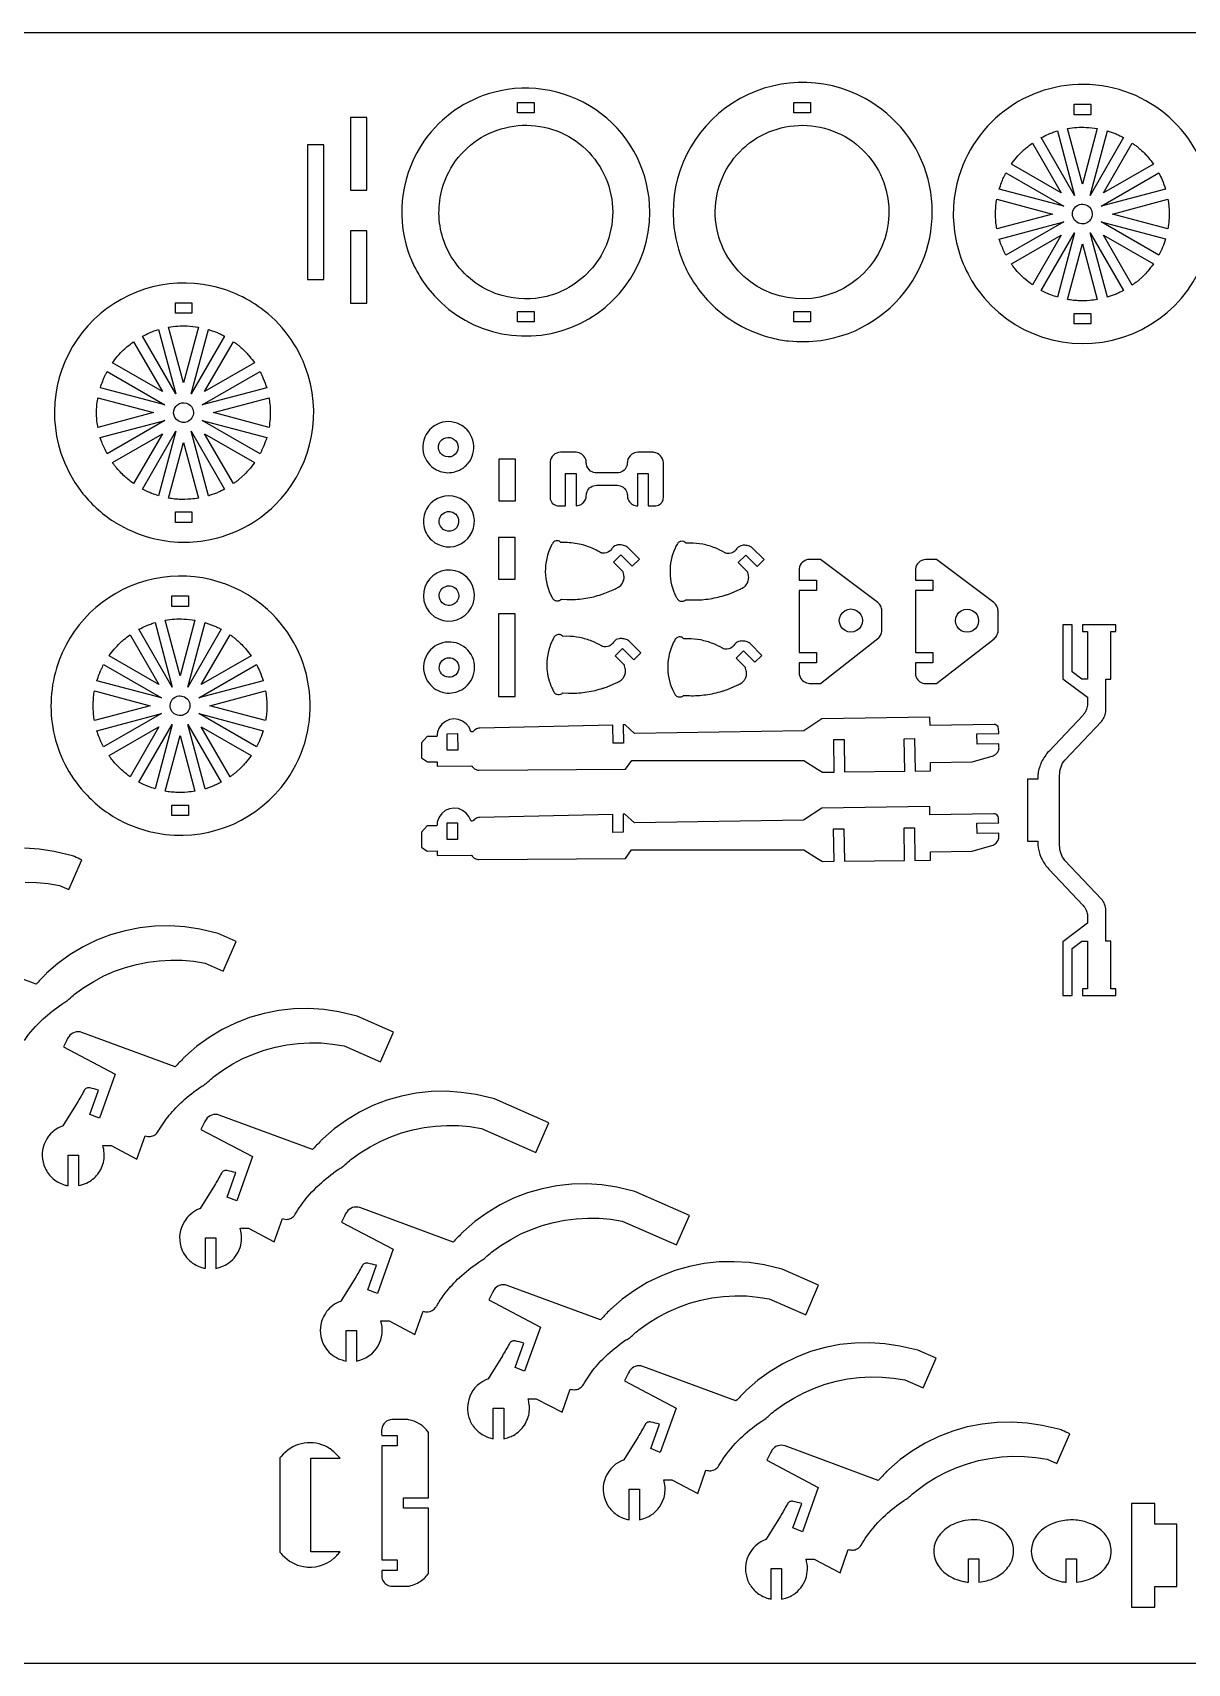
# Model space of a CAD drawing. Extents: x -1647 to 1833, y -1227 to 660.
# Drawn here: x -887 to 448, y -1227 to 660 of the extents above; entities that cross this region are included whole.
import ezdxf

# ---------------------------------------------------------------- set-up
doc = ezdxf.new("R2010")
doc.units = 0
doc.header["$MEASUREMENT"] = 0
doc.layers.get('0').update_dxf_attribs({"linetype": 'CONTINUOUS'})
doc.layers.add('SECTIONCUTEDGES', color=18, linetype='CONTINUOUS')

msp = doc.modelspace()

# ---------------------------------------------------------------- linework, layer by layer
msp.add_lwpolyline([(1833, -1226.6), (-1647.3, -1226.6), (-1647.3, 659.9), (1833, 659.9)], close=True)
at = {"layer": 'SECTIONCUTEDGES'}
for points in [[(-437.3, 374, 0.331784), (-276.3, 314.9, 0.331988), (-173.7, 452.3, 0.233331), (-229.9, 566.1, 0.233148), (-354.5, 590.8, 0.174605), (-434.1, 535.4, 0.237892), (-453.4, 407.5, 0.032676), (-446.5, 390.3, 0.03255)], [(-105.2, 348.6, 0.070963), (-72.1, 322.7, 0.069817), (-32.5, 306.7, 0.034745), (-13.2, 303.3, 0.061427), (24.1, 303.9, 0.222532), (130.4, 373.3, 0.429696), (75.1, 583.8, 0.275209), (-78, 578.4, 0.274744), (-146.4, 441.1, 0.086691), (-133.9, 391.3, 0.086412)], [(205.5, 362.5, 0.325322), (373.1, 307.5, 0.325497), (477, 450.1, 0.371858), (349, 598.4, 0.371962), (183.6, 493.5, 0.115164), (179.2, 425.4, 0.115322)], [(-399, 394.2, -0.080134), (-412.9, 422, -0.146264), (-413.7, 479.8, -0.425215), (-286.1, 547.9, -0.425051), (-222.8, 417.8, -0.087626), (-240.2, 387.9, -0.085811), (-267.2, 365.2, -0.071707), (-292.9, 354.8, -0.130273), (-344.6, 355.7, -0.084944), (-374.8, 370.1, -0.082952)], [(-83.5, 400.2, -0.428721), (-45.5, 540.6, -0.428259), (92.9, 495.8, -0.400307), (50.3, 364.1, -0.399853)], [(326.5, 484.7), (309.2, 549, -0.057699), (330.7, 550.3, -0.024823), (343.7, 549)], [(244.3, 507.8, -0.014778), (250.2, 515.3, -0.028539), (257.1, 522.7, -0.018438), (261.4, 526.5, -0.011345), (268.7, 532.2), (302, 474.5)], [(317.5, 471.6), (278.9, 538.5, -0.012176), (287.4, 542.5, -0.019565), (292.7, 544.7, -0.009363), (295.1, 545.5, 0.003121), (297.5, 546.2)], [(335.4, 471.6), (355.4, 546.3, 0.006199), (355.8, 546.2, -0.0186), (356.3, 546.1), (365.6, 542.7, -0.018388), (369.8, 540.7, 0.006129), (374, 538.6)], [(350.9, 474.5), (384.2, 532.2, 0.006303), (387.3, 529.9, -0.01891), (390.4, 527.6, -0.017187), (394.1, 524.3, -0.012321), (399, 519.5, -0.018926), (403, 515, -0.012469), (408.6, 507.8)], [(230.3, 479, -0.012918), (233, 486.7, -0.018758), (235.2, 491.9, -0.010898), (236.6, 494.8, 0.003632), (238, 497.6), (304.9, 459)], [(348, 459), (414.9, 497.6, -0.026072), (418.7, 489.5, -0.02074), (422.6, 479)], [(227.5, 432.8, 0.006429), (227, 436.4, -0.01929), (226.5, 439.9), (225.9, 450.1), (226.5, 460.2, -0.018896), (226.9, 463.8, 0.006298), (227.5, 467.3), (291.9, 450.1)], [(330.8, 439.5, -0.761731), (317.3, 456.9, -0.761062), (337.8, 448.9, -0.135678), (335.6, 443.3, -0.135247)], [(361.1, 450.1), (425.4, 467.3, -0.005477), (426.3, 459.9, -0.027167), (426.9, 450.6, -0.022163), (426.6, 442.9, -0.016966), (425.4, 432.8)], [(238, 402.5, -0.020623), (232.3, 415.3, -0.019978), (230.5, 420.2, -0.019766), (230.4, 420.7, 0.006588), (230.2, 421.1), (304.9, 441.1)], [(348, 441.1), (422.6, 421.2, -0.023422), (419.2, 411.9, -0.022486), (414.9, 402.5)], [(244.3, 392.3), (302, 425.6), (268.7, 368, -0.019294), (260.4, 374.6, -0.045903), (248.2, 387.1, -0.008546), (246.4, 389.5, -0.007227)], [(278.9, 361.6), (317.5, 428.5), (297.5, 353.9, -0.012234), (290, 356.5, -0.017991), (285.1, 358.6, -0.010478), (282, 360.1, 0.003492)], [(309.2, 351.2), (326.5, 415.5), (343.7, 351.2, -0.013089), (334.9, 350.1, -0.036535), (321.5, 349.8, -0.015577), (316, 350.2, -0.012352)], [(355.4, 353.9), (335.4, 428.5), (374, 361.6, 0.006248), (369.8, 359.5, -0.018746), (365.6, 357.5), (356.3, 354.1, -0.018599), (355.8, 354, 0.006199)], [(384.2, 367.9), (350.9, 425.6), (408.6, 392.3, -0.014529), (402.1, 384, -0.022653), (397.5, 379), (390.4, 372.6, -0.018394), (387.3, 370.2, 0.006131)], [(-790.5, 92.4, 0.063566), (-755, 76.7, 0.120276), (-683.9, 73.1, 0.147825), (-607.3, 113.3, 0.278823), (-568.8, 263.7, 0.15407), (-619.7, 338.2, 0.113627), (-680.4, 366.8, 0.268788), (-823.6, 320.7, 0.26905), (-854.7, 173.6, 0.085445), (-831.2, 129.1, 0.083649), (-793.5, 94.3, 0.004404), (-792, 93.4, 0.004421)], [(-795.1, 278.1, -0.014778), (-789.2, 285.6, -0.028539), (-782.3, 292.9, -0.018438), (-778, 296.7, -0.011345), (-770.7, 302.4), (-737.4, 244.8)], [(-721.9, 241.9), (-760.5, 308.7, -0.012176), (-752.1, 312.7, -0.019565), (-746.7, 314.9, -0.009363), (-744.3, 315.7, 0.003121), (-741.9, 316.5)], [(-713, 254.9), (-730.2, 319.2, -0.057699), (-708.7, 320.6, -0.024823), (-695.7, 319.2)], [(-704, 241.9), (-684, 316.5, 0.006199), (-683.6, 316.4, -0.0186), (-683.1, 316.3), (-673.8, 312.9, -0.018388), (-669.6, 310.9, 0.006129), (-665.4, 308.8)], [(-688.5, 244.8), (-655.2, 302.4, 0.006303), (-652.1, 300.2, -0.01891), (-649, 297.8, -0.017187), (-645.3, 294.6, -0.012321), (-640.5, 289.8, -0.018926), (-636.5, 285.3, -0.012469), (-630.8, 278.1)], [(-809.1, 249.2, -0.012918), (-806.4, 256.9, -0.018758), (-804.2, 262.1, -0.010898), (-802.8, 265, 0.003632), (-801.4, 267.8), (-734.5, 229.2)], [(-691.4, 229.2), (-624.5, 267.8, -0.026072), (-620.7, 259.8, -0.02074), (-616.8, 249.2)], [(-811.9, 203.1, 0.006429), (-812.5, 206.6, -0.01929), (-813, 210.2), (-813.5, 220.3), (-813, 230.4, -0.018896), (-812.5, 234, 0.006298), (-811.9, 237.5), (-747.6, 220.3)], [(-708.6, 209.8, -0.520017), (-724.4, 219.8, -0.519794), (-709.6, 231.2, -0.315968), (-701.5, 220.8, -0.315775)], [(-678.4, 220.3), (-614.1, 237.5, -0.005477), (-613.1, 230.1, -0.027167), (-612.6, 220.9, -0.022163), (-612.9, 213.1, -0.016966), (-614, 203.1)], [(-801.4, 172.8, -0.020623), (-807.2, 185.5, -0.019978), (-808.9, 190.5, -0.019766), (-809.1, 190.9, 0.006588), (-809.2, 191.4), (-734.5, 211.4)], [(-691.4, 211.4), (-616.8, 191.4, -0.023422), (-620.2, 182, -0.022807), (-624.5, 172.8)], [(-427.7, 159.5, 0.155406), (-411.9, 151.3, 0.152514), (-394, 153.7, 0.115137), (-383.8, 161.8, 0.20973), (-377.6, 184.9, 0.510659), (-420.1, 206.7, 0.510196)], [(-795.1, 162.5), (-737.4, 195.8), (-770.7, 138.2, -0.024397), (-780.9, 146.5, -0.042082), (-791.2, 157.4, -0.010889), (-793.2, 159.9, 0.00363)], [(-760.5, 131.9), (-721.9, 198.8), (-741.9, 124.2, -0.012234), (-749.4, 126.8, -0.017991), (-754.3, 128.8, -0.010478), (-757.4, 130.3, 0.003492)], [(-684, 124.1), (-704, 198.8), (-665.4, 131.8, 0.006248), (-669.6, 129.7, -0.018746), (-673.8, 127.7), (-683.1, 124.3, -0.018599), (-683.6, 124.2, 0.006199)], [(-655.2, 138.2), (-688.5, 195.8), (-630.8, 162.5, -0.014529), (-637.3, 154.2, -0.022653), (-641.9, 149.2), (-649, 142.8, -0.018394), (-652.1, 140.4, 0.006131)], [(-416.5, 174.5, -0.493086), (-409.8, 191.2, -0.496276), (-395.4, 180.4, -0.270598), (-401.2, 170.5, -0.267947), (-412.7, 170.6, -0.063066), (-414.8, 172.3, -0.063066)], [(-730.2, 121.4), (-713, 185.7), (-695.7, 121.4, -0.013089), (-704.5, 120.3, -0.036535), (-718, 120, -0.015577), (-723.4, 120.4, -0.012352)], [(-271.4, 112.5), (-271.4, 149.9), (-259.1, 149.9), (-259.1, 112.5, 0.052408), (-255.6, 113.1, 0.128325), (-250.7, 116, 0.197605), (-247.2, 124.2, -0.097222), (-246.3, 129, -0.148336), (-242, 134.2, -0.139985), (-235.2, 136.4), (-211.6, 136.4, -0.145828), (-204.7, 134, -0.209993), (-199.8, 126, -0.026239), (-199.6, 123.8, 0.09194), (-198.8, 119.8, 0.131652), (-195, 114.9, 0.131653), (-189.3, 112.6, 0.024549), (-188.5, 112.5, -0.008181), (-187.7, 112.5), (-187.7, 149.9), (-175.7, 149.9), (-175.7, 112.5, -0.00462), (-168.2, 112.4, 0.14671), (-162.4, 114.1, 0.128813), (-159.4, 117.3, 0.116385), (-158.1, 122), (-158.1, 162.4, 0.17911), (-161.4, 170.5, 0.186027), (-168.9, 174.3, 0.012625), (-169.3, 174.4, 0.006307), (-170.1, 174.4), (-187.7, 174.4, 0.145828), (-194.7, 172.1, 0.209993), (-199.6, 164, 0.026239), (-199.8, 161.8, -0.09194), (-200.6, 157.9, -0.148336), (-204.9, 152.7, -0.139985), (-211.6, 150.5), (-235.2, 150.5, -0.145828), (-242.2, 152.8, -0.209993), (-247.1, 160.9, -0.026239), (-247.3, 163.1, 0.09194), (-248.1, 167, 0.148336), (-252.4, 172.2, 0.139985), (-259.1, 174.4), (-277.1, 174.4, 0.17911), (-285.2, 171.2, 0.186027), (-289, 163.7, 0.012625), (-289, 163.3, 0.006307), (-289, 162.4), (-289, 122, 0.17911), (-286.5, 115.6, 0.185411), (-280.4, 112.5, 0.029365), (-278.6, 112.4, -0.004893)], [(-425.9, 72.7, 0.32468), (-391.4, 68.9, 0.324261), (-377.1, 100.5, 0.315456), (-401.7, 123.7, 0.314906), (-432, 108.6, 0.16802), (-435.1, 89.6, 0.16772)], [(-414.8, 87.3, -0.342692), (-415.4, 100.9, -0.167354), (-408.9, 105.5, -0.066194), (-406.6, 105.9, -0.053141), (-403.7, 105.6, -0.194534), (-396.8, 101.2, -0.255691), (-395.6, 90.1, -0.265791), (-404.2, 83.3, -0.258961)], [(-215.6, 47.4), (-207.1, 55.9), (-194, 42.7), (-185.8, 50.8), (-199.4, 64.5, 0.061834), (-201.4, 65.7, 0.071753), (-206.9, 67.3, 0.070796), (-211, 67.2, 0.180454), (-216.8, 64, 0.028701), (-218.2, 62.2, -0.064537), (-219.7, 60.5, -0.217452), (-228.6, 57.9, -0.017845), (-229.7, 58, -0.040508), (-230.2, 58.2, -0.048621), (-231.4, 58.8, 0.025713), (-236.1, 61.5, 0.05669), (-253.3, 67.8, 0.056735), (-271.4, 70), (-276, 69.9, -0.12534), (-276.5, 70.2, 0.109514), (-278.2, 71.5, 0.209609), (-283.4, 71.6, 0.125437), (-285.6, 69.9, 0.040174), (-286, 69.3, 0.008606), (-287.7, 66.1, 0.123368), (-294.6, 36.3, 0.12115), (-286.7, 6.3, 0.018916), (-285.8, 4.9, 0.113433), (-284.5, 3.6, 0.1368), (-280.8, 2.6, 0.136799), (-277.1, 3.6, 0.077822), (-276.6, 4, -0.14103), (-276, 4.4), (-269.6, 4.1, 0.039745), (-250.1, 5.2, 0.041404), (-231.9, 9.3, 0.004978), (-227.8, 10.6, 0.009757), (-225.8, 11.3), (-214.3, 16.2, 0.025645), (-209.9, 18.5, 0.123538), (-205.5, 23, 0.094777), (-203.7, 27.7, 0.094759), (-203.9, 32.8, 0.002266), (-204.6, 35.9, 0.072469), (-204.9, 36.6)], [(-71.4, 46.9), (-62.9, 55.4), (-49.8, 42.2), (-41.7, 50.3), (-55.3, 64, 0.061834), (-57.3, 65.2, 0.071753), (-62.7, 66.8, 0.070796), (-66.9, 66.7, 0.180454), (-72.7, 63.5, 0.028701), (-74.1, 61.7, -0.064537), (-75.6, 60, -0.217452), (-84.5, 57.4, -0.101565), (-87.3, 58.4, 0.041153), (-98.2, 63.8, 0.046108), (-112.5, 68, 0.046145), (-127.2, 69.5), (-131.9, 69.4, -0.125395), (-132.4, 69.8, 0.143049), (-134.6, 71.2, 0.126432), (-138, 71.4, 0.126548), (-140.9, 69.9, 0.084828), (-141.9, 68.7, 0.021693), (-144.5, 63.6, 0.112451), (-150.4, 35.3, 0.11463), (-143.5, 7.7, 0.017441), (-141.8, 4.5, 0.121465), (-140.3, 3.1, 0.1368), (-136.6, 2.1, 0.136799), (-133, 3.1, 0.077822), (-132.4, 3.5, -0.14103), (-131.9, 3.9), (-125.5, 3.6, 0.039745), (-106.4, 4.7, 0.039745), (-87.7, 8.8, 0.006634), (-84.1, 10, 0.009757), (-81.6, 10.8), (-70.2, 15.7, 0.025645), (-65.7, 18, 0.123538), (-61.3, 22.5, 0.094777), (-59.6, 27.1, 0.090384), (-59.7, 32.3, 0.012931), (-60.5, 35.5, 0.06611), (-60.7, 36.1)], [(-426.9, -12.2, 0.908245), (-381.5, 25.2, 0.907727), (-433.2, -2.8, 0.048368), (-430.5, -7.8, 0.048083)], [(-1, 26.7), (19.1, 26.7), (19.1, 14.7), (-1, 14.7), (-1, -57), (19.1, -57), (19.1, -69), (-1, -69, 0.001297), (-1, -81.2, 0.098998), (0, -85.6, 0.147443), (4.3, -90.8, 0.140954), (11, -92.9), (23.5, -92.9), (90, -41, 0.106822), (93.3, -36.8, 0.106822), (94.6, -31.6), (94.6, -8.8, 0.109057), (93.3, -3.5, 0.109056), (89.8, 0.8), (23.5, 50.5), (11, 50.5, 0.17911), (2.9, 47.3, 0.186027), (-0.9, 39.8, 0.027942), (-1, 37.2, -0.002697)], [(133.3, 26.5), (153.4, 26.5), (153.4, 14.5), (133.3, 14.5), (133.3, -57.3), (153.4, -57.3), (153.4, -69.3), (133.3, -69.3, 0.001297), (133.4, -81.4, 0.098998), (134.3, -85.8, 0.147443), (138.6, -91, 0.140954), (145.3, -93.1), (157.8, -93.1), (224.4, -41.3, 0.106822), (227.7, -37, 0.106822), (229, -31.8), (229, -9, 0.109057), (227.6, -3.7, 0.109056), (224.2, 0.6), (157.8, 50.3), (145.3, 50.3, 0.17911), (137.2, 47.1, 0.186027), (133.4, 39.6, 0.027942), (133.3, 37, -0.002697)], [(-824.5, -222.4, 0.086412), (-783, -253, 0.086691), (-733.8, -267.6, 0.274319), (-594, -205.2, 0.379188), (-615.7, -7.6, 0.257222), (-756.4, 25.8, 0.257249), (-859.8, -75.3, 0.132982), (-862.1, -153.7, 0.132968)], [(-417.3, 8.1, -0.32992), (-409.8, 19.3, -0.330155), (-396.9, 15.4, -0.311912), (-396.4, 2.7, -0.306946), (-408.3, -2.5, -0.144672), (-413.8, 0.4, -0.191691)], [(-717, -84.1), (-734.2, -19.8, -0.057699), (-712.7, -18.5, -0.024823), (-699.7, -19.8)], [(-799.1, -61, -0.014778), (-793.2, -53.5, -0.028539), (-786.3, -46.1, -0.018438), (-782, -42.3, -0.011345), (-774.7, -36.6), (-741.4, -94.3)], [(-725.9, -97.2), (-764.5, -30.3, -0.012176), (-756.1, -26.3, -0.019565), (-750.7, -24.2, -0.009363), (-748.3, -23.4, 0.003121), (-745.9, -22.6)], [(-708, -97.2), (-688, -22.5, 0.006199), (-687.6, -22.6, -0.0186), (-687.1, -22.8), (-677.8, -26.2, -0.018388), (-673.6, -28.1, 0.006129), (-669.4, -30.2)], [(-692.5, -94.3), (-659.2, -36.6, 0.006303), (-656.1, -38.9, -0.01891), (-653, -41.2, -0.017187), (-649.3, -44.5, -0.012321), (-644.5, -49.3, -0.018926), (-640.5, -53.8, -0.012469), (-634.8, -61)], [(-213.8, -61), (-205.3, -52.5), (-192.2, -65.7), (-184, -57.7), (-197.7, -43.9, 0.061834), (-199.6, -42.7, 0.071753), (-205.1, -41.2, 0.070796), (-209.3, -41.2, 0.180454), (-215.1, -44.4, 0.028701), (-216.5, -46.2, -0.064537), (-218, -47.9, -0.217452), (-226.8, -50.6, -0.101565), (-229.7, -49.5, 0.041153), (-240.6, -44.1, 0.046108), (-254.8, -39.9, 0.046145), (-269.6, -38.4), (-274.3, -38.5, -0.12534), (-274.7, -38.2, 0.109514), (-276.4, -36.9, 0.146598), (-279.9, -36.4, 0.139937), (-283.3, -38, 0.084828), (-284.3, -39.2, 0.021693), (-286.9, -44.3, 0.124471), (-292.7, -75.9, 0.096115), (-286.9, -98.2, 0.005797), (-284.8, -102.5, 0.187127), (-281.5, -105.4, 0.113295), (-278.4, -105.8, 0.113567), (-275.3, -104.8, 0.077822), (-274.8, -104.4, -0.14103), (-274.3, -104), (-267.9, -104.3, 0.039745), (-248.8, -103.2, 0.039745), (-230.1, -99.1, 0.006634), (-226.4, -98, 0.009757), (-224, -97.1), (-212.6, -92.3, 0.025645), (-208.1, -89.9, 0.123538), (-203.7, -85.4, 0.094777), (-202, -80.8, 0.090384), (-202.1, -75.6, 0.012931), (-202.9, -72.4, 0.06611), (-203.1, -71.8)], [(326.6, -454), (365.1, -454), (365.1, -446.3), (359.4, -446.3), (359.4, -391.1), (353.6, -391.1, -0.001598), (353.7, -362.6, 0.00959), (353.6, -355.4, 0.08671), (352.2, -348.5, 0.086806), (348.5, -342.4), (306.2, -297.7, -0.09411), (301.8, -290, -0.083078), (300.1, -280.2, -0.000752), (300.1, -239.6, -0.000752), (300.1, -199.1, -0.083078), (301.8, -189.3, -0.09411), (306.2, -181.6), (348.5, -136.9, 0.086806), (352.2, -130.8, 0.08671), (353.6, -123.9, 0.00959), (353.7, -116.7, -0.001598), (353.6, -88.2), (359.4, -88.2), (359.4, -33), (365.1, -33), (365.1, -25.3), (326.6, -25.3), (326.6, -33), (332.4, -33), (332.4, -88.2), (325.8, -88.2), (314.6, -79.7), (314.6, -25.3), (304, -25.3), (304, -87.5), (332.4, -108.9), (332.4, -116.4, -0.071048), (331.3, -122.7, -0.078973), (328.7, -127.7, -0.015763), (328.2, -128.3, -0.007881), (327.2, -129.6), (287.5, -171.6, 0.07388), (279.3, -183.8, 0.076866), (275.2, -197.3, 0.023417), (275, -199.4, 0.011266), (274.9, -203.8), (263.1, -203.8), (263.1, -275.5), (274.9, -275.5, 0.011483), (275, -279.2, 0.037161), (275.6, -284.6, 0.069854), (279.9, -296.7, 0.066871), (287.5, -307.7), (327.2, -349.7, -0.071048), (330.7, -355.1, -0.08294), (332.2, -360.4, -0.011822), (332.3, -361.4, -0.007881), (332.4, -362.8), (332.4, -370.4), (304, -391.8), (304, -454), (314.6, -454), (314.6, -399.6), (325.8, -391.1), (332.4, -391.1), (332.4, -446.3), (326.6, -446.3)], [(-416, -102.3, 0.094401), (-405.5, -104.1, 0.170768), (-387, -97.3, 0.464229), (-386.5, -52.2, 0.464136), (-431.1, -59.2, 0.259519), (-432.2, -87.7, 0.186569)], [(-73.9, -63.8), (-65.4, -55.3), (-52.3, -68.5), (-44.2, -60.5), (-57.8, -46.7, 0.061834), (-59.8, -45.5, 0.071753), (-65.2, -44, 0.070796), (-69.4, -44, 0.180454), (-75.2, -47.2, 0.028701), (-76.6, -49, -0.064537), (-78.1, -50.7, -0.217452), (-87, -53.4, -0.101565), (-89.8, -52.3, 0.041153), (-100.7, -46.9, 0.046108), (-115, -42.7, 0.046145), (-129.7, -41.2), (-134.4, -41.3, -0.141443), (-135, -40.9, 0.105545), (-135.9, -40, 0.153336), (-139.8, -39.2, 0.153374), (-143.4, -40.8, 0.08355), (-144.3, -41.8, 0.02938), (-147.9, -49.1, 0.110293), (-153, -76.2, 0.110294), (-146.1, -103, 0.017441), (-144.3, -106.2, 0.121465), (-142.8, -107.6, 0.1368), (-139.2, -108.6, 0.136799), (-135.5, -107.6, 0.077822), (-135, -107.2, -0.14103), (-134.4, -106.8), (-128, -107.1, 0.039745), (-108.9, -106, 0.039745), (-90.2, -101.9, 0.006634), (-86.6, -100.8, 0.009757), (-84.1, -99.9), (-72.7, -95.1, 0.025645), (-68.2, -92.7, 0.123538), (-63.8, -88.2, 0.094777), (-62.1, -83.6, 0.090384), (-62.2, -78.4, 0.012931), (-63, -75.2, 0.06611), (-63.2, -74.6)], [(-813.1, -89.8, -0.012918), (-810.4, -82.1, -0.018758), (-808.2, -76.9, -0.010898), (-806.8, -74, 0.003632), (-805.4, -71.2), (-738.5, -109.8)], [(-695.4, -109.8), (-628.5, -71.2, -0.026072), (-624.7, -79.3, -0.02074), (-620.8, -89.8)], [(-401.9, -85.2, -0.43575), (-416.8, -77.6, -0.436868), (-408.1, -63.4, -0.391916), (-394.9, -71.4, -0.393)], [(-815.9, -136, 0.006429), (-816.5, -132.4, -0.01929), (-817, -128.9), (-817.5, -118.7), (-817, -108.6, -0.018896), (-816.5, -105, 0.006298), (-815.9, -101.5), (-751.6, -118.7)], [(-728.3, -119.9, -0.704491), (-708.9, -110.7, -0.705318), (-718.1, -130.1, -0.172802), (-725.1, -126.8, -0.173371)], [(-682.4, -118.7), (-618.1, -101.5, -0.035509), (-616.6, -117.3, -0.037792), (-617.5, -132.2, -0.007975), (-617.7, -134.1, 0.002658), (-618, -136)], [(-805.4, -166.3, -0.020623), (-811.2, -153.5, -0.019978), (-812.9, -148.6, -0.019766), (-813.1, -148.1, 0.006588), (-813.2, -147.7), (-738.5, -127.7)], [(-695.4, -127.7), (-620.8, -147.6, -0.023422), (-624.2, -157, -0.022807), (-628.5, -166.3)], [(-419.7, -183.6), (-419.6, -188.6), (-379.7, -188.4, -0.179261), (-379.3, -188.7, 0.072339), (-378.9, -189.5, 0.106772), (-375.6, -192.2, 0.104923), (-371.5, -193.4), (-201.7, -192.2), (-194.7, -182.1), (4.3, -182.1), (20.1, -192.3), (25.9, -195.6), (39.4, -195.5), (39, -158), (51, -157.9), (51.4, -195.3), (121, -194.5), (120.5, -156.9), (132.5, -156.7), (133, -194.3), (151, -194.1), (150.8, -184.5), (199.1, -183.7), (222, -177.2, 0.116099), (226.9, -174.4, 0.123161), (229.7, -169.9, 0.093814), (230.1, -167.5, -0.008595), (229.9, -163), (204.7, -163.4), (204.5, -151.4), (229.8, -151, 0.008792), (229.5, -145.1, 0.293453), (226.3, -140.8, 0.051082), (225.4, -140.5, 0.039322), (224.3, -140.4), (150.3, -141.6), (150.1, -132), (25.3, -133.9), (4.2, -147.9), (-191.5, -150.8), (-202.3, -140.8, 0.116141), (-202.8, -140.7, -0.019273), (-204.5, -140.9), (-204.2, -161.9), (-216.2, -162), (-216.5, -141.1), (-370.4, -144.7, 0.129415), (-375.4, -146.3, 0.061161), (-377.7, -148.2, -0.183348), (-379.4, -149, -0.251847), (-380.7, -148.5), (-382.7, -143.7), (-386, -139.6), (-390.2, -136.5), (-395, -134.6), (-400.2, -134), (-405.3, -134.7), (-410.1, -136.8), (-414.2, -140), (-417.3, -144.2), (-419.3, -149.1, 0.044207), (-419.5, -150.9, -0.011454), (-419.9, -154.2), (-431.1, -154.4), (-437.8, -161.8), (-437.6, -179), (-430.9, -183.7)], [(-799.1, -176.5), (-741.4, -143.2), (-774.7, -200.9, -0.019294), (-783.1, -194.2, -0.045903), (-795.2, -181.7, -0.008546), (-797, -179.3, -0.007227)], [(-764.5, -207.2), (-725.9, -140.3), (-745.9, -214.9, -0.012234), (-753.4, -212.3, -0.017991), (-758.4, -210.2, -0.010478), (-761.4, -208.7, 0.003492)], [(-688, -215), (-708, -140.3), (-669.4, -207.2, 0.006248), (-673.6, -209.3, -0.018746), (-677.8, -211.3), (-687.1, -214.7, -0.018599), (-687.6, -214.8, 0.006199)], [(-659.2, -200.9), (-692.5, -143.2), (-634.8, -176.5, -0.014529), (-641.3, -184.8, -0.022653), (-645.9, -189.8), (-653, -196.3, -0.018394), (-656.1, -198.6, 0.006131)], [(-734.2, -217.7), (-717, -153.3), (-699.7, -217.6, -0.013089), (-708.5, -218.7, -0.036535), (-722, -219, -0.015577), (-727.4, -218.6, -0.012352)], [(-419.8, -286.8), (-419.8, -291.9), (-379.8, -291.6, -0.179261), (-379.5, -292, 0.072339), (-379, -292.8, 0.106772), (-375.8, -295.5, 0.104923), (-371.7, -296.6), (-201.9, -295.5), (-194.8, -285.3), (4.2, -285.3), (20, -295.6), (25.8, -298.9), (39.3, -298.7), (38.8, -261.3), (50.8, -261.1), (51.3, -298.6), (120.9, -297.7), (120.3, -260.1), (132.3, -260), (132.9, -297.6), (150.9, -297.3), (150.7, -287.8), (199, -287), (221.9, -280.5, 0.116099), (226.8, -277.6, 0.123161), (229.6, -273.2, 0.093814), (229.9, -270.8, -0.008595), (229.8, -266.3), (204.6, -266.7), (204.4, -254.7), (229.7, -254.3, 0.008792), (229.4, -248.4, 0.293453), (226.2, -244, 0.051082), (225.3, -243.8, 0.039322), (224.1, -243.7), (150.1, -244.9), (150, -235.3), (25.1, -237.1), (4.1, -251.2), (-191.6, -254.1), (-202.5, -244.1, 0.116141), (-202.9, -244, -0.019273), (-204.6, -244.1), (-204.4, -265.1), (-216.4, -265.3), (-216.6, -244.4), (-370.5, -248, 0.129415), (-375.5, -249.6, 0.061161), (-377.8, -251.5, -0.183348), (-379.5, -252.3, -0.251847), (-380.8, -251.7), (-382.9, -247), (-386.1, -242.9), (-390.3, -239.8), (-395.1, -237.8), (-400.3, -237.2), (-405.5, -238), (-410.3, -240.1), (-414.4, -243.3), (-417.5, -247.5), (-419.4, -252.3, 0.044207), (-419.7, -254.1, -0.011454), (-420, -257.5), (-431.3, -257.7), (-437.9, -265.1), (-437.8, -282.3), (-431.1, -286.9)], [(-846.5, -673.9), (-846.5, -638.6), (-834.5, -638.6), (-834.5, -673.9, 0.059141), (-825.3, -671, 0.121388), (-812.1, -660.6, 0.121883), (-805.2, -645, 0.118656), (-806.3, -627.6), (-796.8, -627.6), (-767, -643.4), (-757.4, -616.4, 0.110316), (-751.3, -617.1, 0.121881), (-746, -615.2, 0.112814), (-742.2, -611, -0.038886), (-729.4, -592.5, -0.039453), (-713.8, -576.1, -0.033728), (-693, -559.8, -0.013715), (-690.6, -558.3, 0.024577), (-688.3, -556.7, 0.026089), (-684.7, -553.7, -0.020061), (-678.1, -548.1), (-667.4, -540.3), (-656, -533.2), (-644.3, -527), (-632.1, -521.7), (-619.5, -517.2), (-606.7, -513.7), (-593.6, -511), (-580.4, -509.4), (-567.1, -508.6), (-553.7, -508.9), (-540.5, -510.1), (-527.3, -512.2), (-485.2, -530.6), (-470.2, -496.3), (-512.3, -477.9), (-533.4, -473), (-550.6, -470.3), (-567.9, -469.1), (-585.4, -469.5), (-602.7, -471.3), (-619.8, -474.7), (-636.5, -479.5), (-652.7, -485.8), (-668.4, -493.4), (-683.3, -502.4), (-697.4, -512.6), (-710.6, -524, 0.013028), (-713, -526.5, -0.002171), (-722.7, -536.5), (-830.5, -496.6, 0.161142), (-839.1, -496.6, 0.167596), (-845.7, -501.6, 0.03262), (-847, -503.9, -0.002417), (-851.6, -513.3), (-792, -544.8), (-810.2, -596), (-821.4, -591.5), (-811.3, -563.3, 0.000984), (-821.2, -560.9, 0.161021), (-824.8, -561.2, 0.167951), (-827.9, -564, -0.009744), (-835.9, -578.1), (-852.5, -604.8, -0.104608), (-853, -605.1, 0.035992), (-855.2, -605.9, 0.199431), (-874.1, -626.1, 0.200046), (-873, -653.6, 0.109657), (-863.6, -666, 0.110065), (-849.8, -673.2, 0.017881), (-848.2, -673.6, -0.00596)], [(-687.7, -769.6), (-687.7, -734.3), (-675.7, -734.3), (-675.7, -769.6, 0.020963), (-670.4, -768.2, 0.061647), (-663, -764.9, 0.157927), (-648.6, -748.2, 0.157202), (-646.7, -726.1, 0.017201), (-647.1, -724.7, -0.005733), (-647.5, -723.3), (-637.9, -723.3), (-608.2, -739), (-598.6, -712.1, 0.09929), (-592.9, -712.9, 0.116244), (-588.1, -711.4, 0.12564), (-583.7, -707, -0.015905), (-577.4, -697.2, -0.056835), (-555.7, -672.5, -0.035533), (-534.2, -655.4, -0.013715), (-531.8, -653.9, 0.024577), (-529.5, -652.4, 0.026089), (-525.9, -649.4, -0.020061), (-519.3, -643.8), (-508.5, -636), (-497.2, -628.9), (-485.4, -622.7), (-473.2, -617.3), (-460.7, -612.9), (-447.8, -609.3), (-434.8, -606.7), (-421.6, -605), (-408.3, -604.3), (-394.9, -604.5), (-381.7, -605.7), (-368.5, -607.9), (-305.4, -635.5), (-290.4, -601.2), (-353.5, -573.6), (-374.6, -568.6), (-391.8, -566), (-409.1, -564.8), (-426.5, -565.1), (-443.9, -567), (-461, -570.3), (-477.7, -575.2), (-493.9, -581.4), (-509.6, -589.1), (-524.5, -598), (-538.6, -608.3), (-551.8, -619.7, 0.013028), (-554.2, -622.1, -0.002171), (-563.9, -632.2), (-671.7, -592.3, 0.161142), (-680.3, -592.3, 0.167596), (-686.9, -597.3, 0.03262), (-688.2, -599.6, -0.002417), (-692.8, -608.9), (-633.2, -640.4), (-651.4, -691.7), (-662.5, -687.2), (-652.5, -658.9, 0.000984), (-662.4, -656.6, 0.161021), (-666, -656.9, 0.167951), (-669.1, -659.6, -0.009744), (-677.1, -673.7), (-693.7, -700.5, -0.129096), (-694.3, -700.7, 0.054431), (-694.9, -700.9, 0.156273), (-712, -715.4, 0.217069), (-716, -744.6, 0.133361), (-706.1, -760.4, 0.130475), (-689.4, -769.3, 0.013414), (-688.5, -769.4, -0.004471)], [(-525, -876.8), (-525, -841.4), (-513, -841.4), (-513, -876.8, 0.020963), (-507.8, -875.4, 0.061647), (-500.4, -872.1, 0.206484), (-483.9, -848.8, 0.112398), (-484.1, -833.3, 0.012711), (-484.5, -831.9, -0.004237), (-484.9, -830.4), (-475.3, -830.4), (-445.5, -846.2), (-436, -819.3, 0.10429), (-430.1, -820, 0.22206), (-421.5, -815, 0.018768), (-419.3, -811.6, -0.030198), (-410.3, -798.3, -0.042786), (-393.8, -780.2, -0.036783), (-371.5, -762.6, -0.013715), (-369.2, -761.1, 0.024577), (-366.9, -759.5, 0.026089), (-363.3, -756.6, -0.020061), (-356.7, -750.9), (-345.9, -743.1), (-334.6, -736.1), (-322.8, -729.8), (-310.6, -724.5), (-298.1, -720), (-285.2, -716.5), (-272.1, -713.9), (-258.9, -712.2), (-245.6, -711.5), (-232.3, -711.7), (-219, -712.9), (-205.9, -715), (-142.8, -742.6), (-127.8, -708.3), (-190.9, -680.7), (-211.9, -675.8), (-229.1, -673.1), (-246.5, -671.9), (-263.9, -672.3), (-281.2, -674.1), (-298.3, -677.5), (-315, -682.3), (-331.3, -688.6), (-346.9, -696.2), (-361.9, -705.2), (-376, -715.4), (-389.1, -726.8, 0.013028), (-391.6, -729.3, -0.002171), (-401.2, -739.3), (-509, -699.4, 0.161142), (-517.6, -699.4, 0.167596), (-524.2, -704.5, 0.03262), (-525.5, -706.7, -0.002417), (-530.2, -716.1), (-470.6, -747.6), (-488.8, -798.8), (-499.9, -794.4), (-489.9, -766.1, 0.000984), (-499.7, -763.7, 0.161021), (-503.4, -764, 0.167951), (-506.4, -766.8, -0.009744), (-514.5, -780.9), (-531.1, -807.6, -0.102289), (-531.6, -807.9, 0.030824), (-533.8, -808.7, 0.147127), (-548.9, -821.7, 0.192634), (-554.2, -848.6, 0.079328), (-550.5, -858.7, 0.142426), (-536.2, -872.9, 0.04156), (-531.2, -875.1, 0.035326)], [(-354.7, -966.7), (-354.7, -931.3), (-342.7, -931.3), (-342.7, -966.7, 0.022698), (-336.9, -965.1, 0.051188), (-331.5, -962.8, 0.11815), (-318.8, -951, 0.121325), (-313.1, -935.2, 0.060016), (-313.2, -927.2, 0.034446), (-314.6, -920.4), (-305, -920.4), (-275.2, -936.1), (-265.7, -909.2, 0.110316), (-259.5, -909.9, 0.121881), (-254.3, -907.9, 0.112814), (-250.4, -903.8, -0.038886), (-237.7, -885.2, -0.039453), (-222.1, -868.8, -0.033728), (-201.3, -852.5, -0.013715), (-198.9, -851, 0.024577), (-196.6, -849.5, 0.026089), (-193, -846.5, -0.020061), (-186.4, -840.9), (-175.6, -833), (-164.3, -826), (-152.5, -819.8), (-140.3, -814.4), (-127.8, -810), (-114.9, -806.4), (-101.9, -803.8), (-88.6, -802.1), (-75.3, -801.4), (-62, -801.6), (-48.7, -802.8), (-35.6, -804.9), (6.5, -823.3), (21.5, -789), (-20.6, -770.6), (-41.6, -765.7), (-58.8, -763), (-76.2, -761.9), (-93.6, -762.2), (-110.9, -764.1), (-128, -767.4), (-144.8, -772.2), (-161, -778.5), (-176.7, -786.1), (-191.6, -795.1), (-205.7, -805.3), (-218.8, -816.8, 0.013028), (-221.3, -819.2, -0.002171), (-230.9, -829.3), (-338.7, -789.3, 0.161142), (-347.4, -789.3, 0.167596), (-354, -794.4, 0.03262), (-355.3, -796.6, -0.002417), (-359.9, -806), (-300.3, -837.5), (-318.5, -888.7), (-329.6, -884.3), (-319.6, -856, 0.000984), (-329.4, -853.6, 0.161021), (-333.1, -854, 0.167951), (-336.1, -856.7, -0.009744), (-344.2, -870.8), (-360.8, -897.6, -0.104608), (-361.3, -897.8, 0.035992), (-363.5, -898.6, 0.223397), (-383.2, -921.8, 0.161561), (-382, -944.8, 0.100402), (-374.6, -956.1, 0.094867), (-362.9, -964.3, 0.032757), (-360.1, -965.3, 0.017693)], [(-197.8, -1060.4), (-197.8, -1025.1), (-185.8, -1025.1), (-185.8, -1060.4, 0.020963), (-180.6, -1059.1, 0.061647), (-173.2, -1055.7, 0.220567), (-156.5, -1030.8, 0.114184), (-157.7, -1014.1), (-148.1, -1014.1), (-118.3, -1029.9), (-108.8, -1002.9, 0.09929), (-103.1, -1003.7, 0.116244), (-98.3, -1002.2, 0.12564), (-93.9, -997.8, -0.015905), (-87.6, -988.1, -0.056835), (-65.9, -963.3, -0.035533), (-44.4, -946.3, -0.013715), (-42, -944.8, 0.024577), (-39.7, -943.2, 0.026089), (-36.1, -940.2, -0.020061), (-29.5, -934.6), (-18.7, -926.8), (-7.4, -919.7), (4.4, -913.5), (16.6, -908.2), (29.1, -903.7), (42, -900.2), (55, -897.5), (68.3, -895.9), (81.6, -895.1), (94.9, -895.4), (108.2, -896.6), (121.3, -898.7), (142.3, -907.9), (157.3, -873.6), (136.3, -864.4), (115.3, -859.5), (98.1, -856.8), (80.7, -855.6), (63.3, -856), (46, -857.8), (28.9, -861.2), (12.1, -866), (-4.1, -872.3), (-19.8, -879.9), (-34.7, -888.9), (-48.8, -899.1), (-61.9, -910.5, 0.013028), (-64.4, -913, -0.002171), (-74.1, -923), (-181.8, -883.1, 0.161142), (-190.5, -883.1, 0.167596), (-197.1, -888.1, 0.03262), (-198.4, -890.4, -0.002417), (-203, -899.8), (-143.4, -931.3), (-161.6, -982.5), (-172.7, -978), (-162.7, -949.7, 0.000984), (-172.5, -947.4, 0.161021), (-176.2, -947.7, 0.167951), (-179.2, -950.5, -0.009744), (-187.3, -964.6), (-203.9, -991.3, -0.104608), (-204.4, -991.6, 0.035992), (-206.6, -992.4, 0.217293), (-226.2, -1014.9, 0.217842), (-222.1, -1044.4, 0.098469), (-212.5, -1054.3, 0.095737), (-199.5, -1060.1, 0.013414), (-198.7, -1060.3, -0.004471)], [(-429.5, -1047), (-458.4, -1047), (-458.4, -1035), (-429.5, -1035), (-429.5, -959.9, 0.084752), (-429.7, -959.4, 0.003619), (-431.1, -957.5, 0.092146), (-440.4, -949.3, 0.089566), (-452.3, -944.8, 0.008346), (-453.4, -944.6, 0.018717), (-453.9, -944.6), (-471.8, -944.6, 0.17911), (-479.9, -947.8, 0.186027), (-483.7, -955.4, 0.033765), (-483.9, -959.2, -0.008515), (-483.8, -963), (-465.9, -963), (-465.9, -975), (-483.8, -975), (-483.8, -1107), (-465.9, -1107), (-465.9, -1119), (-483.8, -1119, 0.0062), (-483.7, -1125.9, 0.14327), (-481.8, -1132, 0.122636), (-477.5, -1135.8, 0.116385), (-471.8, -1137.4), (-453.8, -1137.4, 0.041427), (-450, -1136.7, 0.057392), (-442.3, -1133.7, 0.053517), (-436.2, -1129.7, 0.053288), (-431.1, -1124.4, 0.003544), (-429.7, -1122.6, 0.084661), (-429.5, -1122.1)], [(-33.3, -1152.3), (-33.3, -1116.9), (-21.3, -1116.9), (-21.3, -1152.3, 0.023138), (-15.6, -1150.7, 0.047803), (-10.1, -1148.4, 0.163928), (5.4, -1131.6, 0.163128), (7.6, -1108.8, 0.017201), (7.3, -1107.4, -0.005733), (6.8, -1106), (16.4, -1106), (46.2, -1121.7), (55.8, -1094.8, 0.09929), (61.4, -1095.5, 0.110758), (66.2, -1094.1, 0.133074), (70.7, -1089.7, -0.017801), (77, -1079.9, -0.056835), (98.6, -1055.1, -0.035533), (120.2, -1038.1, -0.013715), (122.5, -1036.6, 0.024577), (124.9, -1035.1, 0.026089), (128.4, -1032.1, -0.020061), (135, -1026.5), (145.8, -1018.6), (157.1, -1011.6), (168.9, -1005.4), (181.1, -1000), (193.7, -995.6), (206.5, -992), (219.6, -989.4), (232.8, -987.7), (246.1, -987), (259.4, -987.2), (272.7, -988.4), (285.9, -990.5), (296.8, -995.3), (311.8, -961, -0.004535), (303.1, -957.1, 0.027218), (300.9, -956.2), (279.8, -951.3), (262.6, -948.6), (245.2, -947.5), (227.8, -947.8), (210.5, -949.7), (193.4, -953), (176.7, -957.8), (160.4, -964.1), (144.8, -971.7), (129.9, -980.7), (115.8, -990.9), (102.6, -1002.3, 0.013028), (100.1, -1004.8, -0.002171), (90.5, -1014.9), (-17.3, -974.9, 0.161142), (-25.9, -974.9, 0.167596), (-32.5, -980, 0.03262), (-33.8, -982.2, -0.002417), (-38.5, -991.6), (21.1, -1023.1), (3, -1074.3), (-8.2, -1069.9), (1.9, -1041.6, 0.000984), (-8, -1039.2, 0.161021), (-11.7, -1039.5, 0.167951), (-14.7, -1042.3, -0.009744), (-22.8, -1056.4), (-39.3, -1083.1, -0.129096), (-39.9, -1083.4, 0.054431), (-40.5, -1083.6, 0.148247), (-57, -1097.1, 0.286429), (-58.4, -1134.8, 0.098121), (-49.1, -1145.4, 0.098543), (-36.7, -1151.5, 0.017881), (-35, -1151.9, -0.00596)], [(-532, -1097.4), (-565.8, -1097.4), (-565.8, -989.3), (-532, -989.3, 0.038073), (-537.8, -982.9, 0.086225), (-549.6, -975, 0.165526), (-576.7, -972.5, 0.163078), (-600.1, -987.2, -0.003274), (-601.4, -988.8, 0.092926), (-601.7, -989.3), (-601.7, -1097.4, 0.085175), (-601.4, -1097.9, 0.019014), (-598.4, -1101.4, 0.164246), (-574.3, -1114.6, 0.225008), (-539, -1105, 0.029293), (-535.8, -1101.9, 0.021768)], [(194.8, -1132.7), (194.8, -1105.6), (206.8, -1105.6), (206.8, -1132.7, 0.027943), (215.8, -1131, 0.074409), (229, -1125.5, 0.105275), (241.7, -1113.6, 0.255238), (244.8, -1085.7, 0.121832), (235.2, -1072.6, 0.099242), (217.8, -1063.2, 0.118307), (190.9, -1061.4, 0.090162), (172.6, -1068.1, 0.113409), (159.6, -1080.4, 0.265194), (157.5, -1109.6, 0.119117), (167.9, -1122.3, 0.097373), (185.9, -1131.1, 0.01993), (188.8, -1131.8, 0.009773)], [(319.7, -1132.7, 0.098597), (341.3, -1125.8, 0.122424), (354.8, -1113.4, 0.107731), (359.5, -1101.1, 0.150933), (357, -1084.1, 0.107046), (348, -1072.5, 0.088982), (332.8, -1063.9, 0.074213), (316.7, -1060.7, 0.070501), (299.5, -1062.4, 0.135194), (276.9, -1074.9, 0.127408), (268.6, -1088.6, 0.198024), (270.9, -1110.5, 0.122987), (283.2, -1124.1, 0.051851), (292.6, -1129, 0.050286), (303.2, -1132.1, 0.014778), (305.4, -1132.4, -0.004926), (307.7, -1132.7), (307.7, -1105.6), (319.7, -1105.6)]]:
    msp.add_lwpolyline(points, format="xyb", close=True, dxfattribs=at)
for points in [[(-326.6, 579.2), (-307.5, 579.2), (-307.5, 567.2), (-326.6, 567.2)], [(-7.1, 567.2), (-7.1, 579.2), (12, 579.2), (12, 567.2)], [(317, 565), (317, 577), (336.1, 577), (336.1, 565)], [(-519.9, 561.7), (-519.9, 477.7), (-500.8, 477.7), (-500.8, 561.7)], [(-550.6, 374.3), (-550.6, 530.3), (-569.7, 530.3), (-569.7, 374.3)], [(-519.9, 346.8), (-500.8, 346.8), (-500.8, 430.8), (-519.9, 430.8)], [(-722.4, 335.2), (-722.4, 347.2), (-703.3, 347.2), (-703.3, 335.2)], [(-326.6, 325.4), (-326.6, 337.4), (-307.5, 337.4), (-307.5, 325.4)], [(-7.1, 325.4), (-7.1, 337.4), (12, 337.4), (12, 325.4)], [(317, 323.1), (317, 335.1), (336.1, 335.1), (336.1, 323.1)], [(-348.4, 118.4), (-329.2, 118.4), (-329.2, 166.4), (-348.4, 166.4)], [(-722.4, 93.4), (-722.4, 105.4), (-703.3, 105.4), (-703.3, 93.4)], [(-348.6, 27.8), (-329.5, 27.8), (-329.5, 75.8), (-348.6, 75.8)], [(-726.4, -3.8), (-726.4, 8.2), (-707.3, 8.2), (-707.3, -3.8)], [(-329.5, -108.1), (-329.5, -12.4), (-348.6, -12.4), (-348.6, -108.1)], [(45.8, -16.7), (47.2, -13.5), (49.3, -10.7), (52.1, -8.6), (55.3, -7.3), (58.7, -6.8), (62.2, -7.3), (65.4, -8.6), (68.2, -10.7), (70.3, -13.5), (71.7, -16.7), (72.1, -20.2), (71.7, -23.7), (70.3, -26.9), (68.2, -29.7), (65.4, -31.8), (62.2, -33.1), (58.7, -33.6), (55.3, -33.1), (52.1, -31.8), (49.3, -29.7), (47.2, -26.9), (45.8, -23.7), (45.4, -20.2)], [(180.1, -16.9), (181.5, -13.7), (183.6, -10.9), (186.4, -8.8), (189.6, -7.5), (193.1, -7), (196.5, -7.5), (199.8, -8.8), (202.5, -10.9), (204.7, -13.7), (206, -16.9), (206.5, -20.4), (206, -23.9), (204.7, -27.1), (202.5, -29.9), (199.8, -32), (196.5, -33.3), (193.1, -33.8), (189.6, -33.3), (186.4, -32), (183.6, -29.9), (181.5, -27.1), (180.1, -23.9), (179.7, -20.4)], [(-407.9, -170.2), (-408.1, -151.1), (-396.1, -151), (-395.9, -170.2)], [(-726.4, -245.7), (-726.4, -233.7), (-707.3, -233.7), (-707.3, -245.7)], [(-408.1, -273.5), (-408.2, -254.4), (-396.2, -254.3), (-396.1, -273.4)], [(410.2, -1065.6), (410.2, -1041.6), (383.4, -1041.6), (383.4, -1161.6), (410.2, -1161.6), (410.2, -1137.6), (435.8, -1137.6), (435.8, -1065.6)]]:
    msp.add_lwpolyline(points, close=True, dxfattribs=at)
for points in [[(-896.2, -323), (-882.8, -323.3), (-869.6, -324.5), (-856.4, -326.6), (-845.5, -331.4), (-830.5, -297.1, -0.004535), (-839.2, -293.2, 0.027218), (-841.4, -292.3), (-862.5, -287.4), (-879.7, -284.7), (-897, -283.5)], [(-896.9, -505.9, -0.056835), (-875.3, -481.1, -0.035533), (-853.7, -464.1, -0.013715), (-851.4, -462.6, 0.024577), (-849, -461, 0.026089), (-845.4, -458.1, -0.020061), (-838.9, -452.5), (-828.1, -444.6), (-816.8, -437.6), (-805, -431.4), (-792.8, -426), (-780.2, -421.5), (-767.4, -418), (-754.3, -415.4), (-741.1, -413.7), (-727.8, -413), (-714.5, -413.2), (-701.2, -414.4), (-688, -416.5), (-667, -425.7), (-652, -391.4), (-673, -382.2), (-694.1, -377.3), (-711.3, -374.6), (-728.7, -373.5), (-746.1, -373.8), (-763.4, -375.7), (-780.5, -379), (-797.2, -383.8), (-813.5, -390.1), (-829.1, -397.7), (-844, -406.7), (-858.1, -416.9), (-871.3, -428.3, 0.013028), (-873.8, -430.8, -0.002171), (-883.4, -440.9), (-991.2, -400.9, 0.161142)]]:
    msp.add_lwpolyline(points, format="xyb", dxfattribs=at)

doc.saveas('drawing.dxf')
